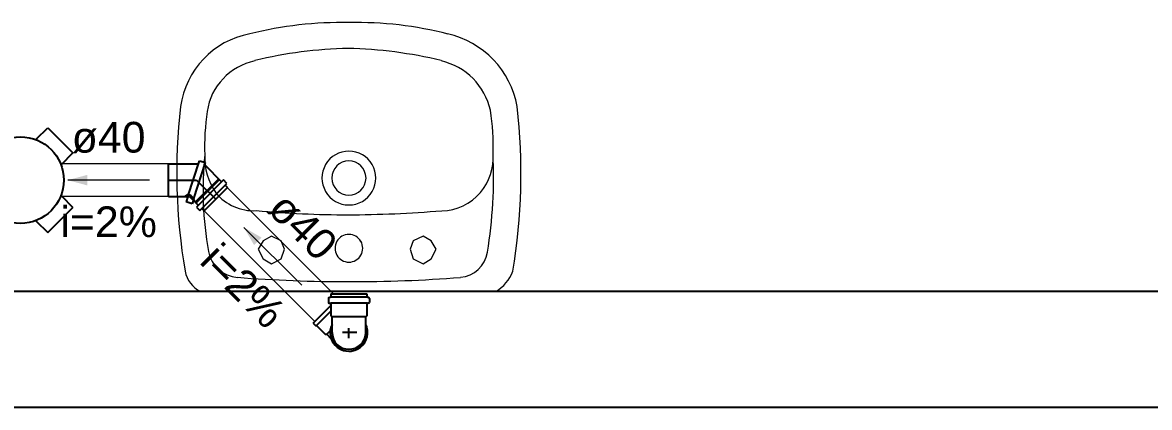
# Model space of a CAD drawing. Header units: millimetres. Extents: x 270 to 744, y -31 to 127.
# Drawn here: x 402.49 to 408, y 10.46 to 12.34 of the extents above; entities that cross this region are included whole.
import ezdxf

# ---------------------------------------------------------------- set-up
doc = ezdxf.new("R2010")
doc.units = ezdxf.units.MM
doc.header["$LTSCALE"] = 0.01
doc.header["$MEASUREMENT"] = 0
for name, color, linetype, lineweight in [('at_Entity', 7, 'Continuous', 9), ('TQ-Condutos', 3, 'Continuous', 5), ('TQ-Sentido conduto', 9, 'Continuous', 5), ('TQ-Textos conduto', 7, 'Continuous', 5)]:
    doc.layers.add(name, color=color, linetype=linetype, lineweight=lineweight)
for name, color, linetype in [('PAREDES', 8, 'Continuous'), ('Simbolos', 5, 'Continuous'), ('Simbolos_int', 2, 'Continuous')]:
    doc.layers.add(name, color=color, linetype=linetype)
doc.styles.add('Arial', font='arial.ttf')

msp = doc.modelspace()

# ---------------------------------------------------------------- hatches: boundary and pattern name
at = {"layer": 'TQ-Sentido conduto', "linetype": 'Continuous'}
for points in [[(402.7134, 11.5696), (402.81, 11.5437), (402.81, 11.5955)], [(403.5744, 11.339), (403.6244, 11.2524), (403.661, 11.289)]]:
    msp.add_hatch(color=256, dxfattribs=at).paths.add_polyline_path(points)

# ---------------------------------------------------------------- linework, layer by layer
at = {"layer": 'at_Entity'}
for p, q in [((403.709, 11.2967), (403.6692, 11.2728)), ((403.7569, 11.2728), (403.709, 11.2967)), ((404.4507, 11.2967), (404.4028, 11.2728)), ((404.4906, 11.2728), (404.4507, 11.2967)), ((403.6692, 11.2728), (403.6452, 11.2329)), ((403.7728, 11.2329), (403.7569, 11.2728)), ((404.4028, 11.2728), (404.3869, 11.2329)), ((404.5145, 11.2329), (404.4906, 11.2728)), ((403.6452, 11.2329), (403.6692, 11.185)), ((403.6692, 11.185), (403.709, 11.1611)), ((403.709, 11.1611), (403.7569, 11.185)), ((403.7569, 11.185), (403.7728, 11.2329)), ((404.3869, 11.2329), (404.4028, 11.185)), ((404.4028, 11.185), (404.4507, 11.1611)), ((404.4507, 11.1611), (404.4906, 11.185)), ((404.4906, 11.185), (404.5145, 11.2329)), ((404.0839, 11.0255), (403.3581, 11.0255)), ((404.3231, 11.0255), (403.6133, 11.0255)), ((404.8016, 11.0255), (404.0839, 11.0255)), ((406.6704, 10.4593), (407.8029, 10.4593))]:
    msp.add_line(p, q, dxfattribs=at)
for centre, radius, start, end in [((404.0465, 10.5527), 1.7867, 88.6585, 104.3632), ((404.1289, 10.5548), 1.7845, 75.5781, 91.302), ((403.6786, 11.8731), 0.4173, 100.4075, 172.2804), ((404.4745, 11.8516), 0.4427, 10.0557, 77.486), ((404.1339, 10.0562), 2.1575, 91.3034, 103.5421), ((404.0318, 10.0408), 2.173, 76.4962, 88.6476), ((403.6872, 11.8623), 0.2954, 101.6163, 171.5806), ((404.4685, 11.8407), 0.319, 12.7191, 77.0539), ((406.0846, 11.6041), 2.8381, 173.4235, 189.7209), ((404.5846, 11.7348), 1.2018, 171.8304, 182.0054), ((403.6212, 11.7341), 1.172, 358.1735, 8.6779), ((402.088, 11.603), 2.8411, 350.3071, 6.5866), ((405.0724, 11.5219), 1.6975, 174.2028, 190.218), ((403.6777, 11.6781), 0.2945, 177.1606, 215.3475), ((404.0879, 11.5798), 0.1316, 90.0007, 150.0032), ((404.0878, 11.5798), 0.1316, 30.0071, 90), ((404.5232, 11.6808), 0.2698, 320.4003, 3.3975), ((402.4824, 11.5888), 2.3126, 350.7585, 2.6769), ((404.0879, 11.5798), 0.1316, 150.0032, 209.9968), ((404.0878, 11.5798), 0.0837, 90, 180), ((404.0878, 11.5798), 0.0837, 0, 90), ((404.0878, 11.5798), 0.1316, 330.0032, 29.9968), ((404.0878, 11.5798), 0.0837, 180, 269.9903), ((404.0878, 11.5798), 0.0837, 270, 0), ((404.0878, 11.5798), 0.1316, 210.0071, 270), ((404.0878, 11.5798), 0.1316, 270.0007, 330.0032), ((403.6217, 11.6582), 0.2379, 219.2453, 273.2268), ((404.5395, 11.6715), 0.2513, 270.5513, 319.6562), ((404.0878, 16.4981), 5.0975, 264.9049, 269.9792), ((404.0759, 16.9586), 5.558, 270.0609, 274.8104), ((404.0878, 11.2369), 0.0678, 89.9633, 149.9809), ((404.0878, 11.2369), 0.0677, 29.9602, 90), ((404.0879, 11.2369), 0.0678, 150.0128, 209.9872), ((404.0878, 11.2369), 0.0678, 330.0128, 29.9872), ((403.551, 11.246), 0.1514, 189.6072, 266.886), ((404.0878, 11.2368), 0.0677, 209.9602, 270), ((404.0879, 11.2369), 0.0678, 269.9633, 329.9809), ((404.6218, 11.2394), 0.1449, 274.3873, 351.2442), ((403.4298, 11.1538), 0.1454, 191.4307, 242.1327), ((404.0878, 18.1552), 7.0813, 265.58562, 270), ((404.1116, 17.5395), 6.4657, 269.78974, 274.6247), ((404.7044, 11.1936), 0.1966, 301.07, 339.4583)]:
    msp.add_arc(centre, radius, start, end, dxfattribs=at)
at = {"layer": 'PAREDES'}
for p, q in [((412.2847, 11.0255), (401.734, 11.0255)), ((412.843, 10.4593), (373.471, 10.4593))]:
    msp.add_line(p, q, dxfattribs=at)
at = {"layer": 'Simbolos'}
for p, q in [((402.5601, 11.77), (402.6159, 11.8258)), ((402.6159, 11.8258), (402.7392, 11.7025)), ((402.6834, 11.6467), (402.7392, 11.7025)), ((403.2062, 11.4896), (403.2062, 11.6496)), ((403.2062, 11.6496), (403.3534, 11.6496)), ((403.3008, 11.4896), (403.3582, 11.6647)), ((403.3297, 11.4801), (403.3871, 11.6552)), ((403.3582, 11.6647), (403.3871, 11.6552)), ((403.3835, 11.6442), (403.466, 11.5617)), ((403.3373, 11.4618), (403.4516, 11.5761)), ((403.3407, 11.4584), (403.455, 11.5727)), ((403.475, 11.5707), (403.3427, 11.4384)), ((403.492, 11.5538), (403.475, 11.5707)), ((403.3596, 11.4214), (403.492, 11.5538)), ((403.4943, 11.5333), (403.3801, 11.419)), ((403.4829, 11.5447), (403.4943, 11.5333)), ((402.6834, 11.4925), (402.7392, 11.4366)), ((403.2062, 11.4896), (403.3008, 11.4896)), ((403.3008, 11.4896), (403.2922, 11.4634)), ((403.3211, 11.4539), (403.2922, 11.4634)), ((403.3297, 11.4801), (403.3211, 11.4539)), ((403.3373, 11.4618), (403.3517, 11.4474)), ((402.6159, 11.3133), (402.7392, 11.4366)), ((403.3427, 11.4384), (403.3596, 11.4214)), ((403.3687, 11.4304), (403.3801, 11.419)), ((402.5601, 11.3692), (402.6159, 11.3133)), ((403.9876, 10.9918), (403.9876, 10.9726)), ((403.9906, 10.9956), (403.9967, 10.9973)), ((403.9913, 10.9687), (403.996, 10.9682)), ((403.9996, 11.0135), (404.1761, 11.0135)), ((403.9996, 11.0135), (403.9996, 11.0011)), ((403.9996, 10.9643), (403.9996, 10.9076)), ((404.1761, 11.0135), (404.176, 11.0011)), ((404.176, 10.9643), (404.176, 10.9076)), ((404.1851, 10.9956), (404.179, 10.9973)), ((404.1844, 10.9687), (404.1797, 10.9682)), ((404.188, 10.9918), (404.188, 10.9726)), ((403.913, 10.8714), (403.9996, 10.958)), ((403.9996, 10.9076), (404.0054, 10.9018)), ((404.176, 10.9076), (404.1702, 10.9018)), ((403.913, 10.8714), (403.9244, 10.86)), ((403.9244, 10.86), (403.93, 10.86)), ((403.93, 10.86), (403.9724, 10.8176)), ((404.0054, 10.8646), (404.0054, 10.9018)), ((404.0054, 10.8255), (404.0054, 10.8646)), ((404.1702, 10.8646), (404.1702, 10.9018)), ((404.1703, 10.8255), (404.1702, 10.8646)), ((403.9724, 10.8176), (403.9793, 10.8176)), ((404.0019, 10.7949), (403.9793, 10.8176))]:
    msp.add_line(p, q, dxfattribs=at)
msp.add_circle((402.483, 11.5696), 0.2112, dxfattribs=at)
for centre, radius, start, end in [((402.5558, 11.7742), 0.006, 250.4103, 315), ((402.6876, 11.6424), 0.006, 135, 199.59), ((402.6876, 11.4967), 0.006, 160.41, 225), ((402.5558, 11.3649), 0.006, 45, 109.59), ((403.9916, 10.9918), 0.004, 105, 180), ((403.9916, 10.9726), 0.004, 180, 265), ((403.9956, 10.9643), 0.004, 0, 85), ((403.9956, 11.0011), 0.004, 285, 0), ((404.18, 11.0011), 0.004, 180, 255), ((404.18, 10.9643), 0.004, 95, 180), ((404.184, 10.9726), 0.004, 275, 0), ((404.184, 10.9918), 0.004, 0, 75), ((404.0878, 10.8255), 0.0823, 180, 0)]:
    msp.add_arc(centre, radius, start, end, dxfattribs=at)
at = {"layer": 'Simbolos_int'}
for p, q in [((403.2062, 11.5696), (403.3438, 11.5696)), ((403.3438, 11.5696), (403.4372, 11.4762)), ((403.3008, 11.4896), (403.3095, 11.4896)), ((403.3095, 11.4896), (403.327, 11.4721)), ((404.176, 10.9981), (403.9996, 10.9981)), ((404.176, 10.9679), (403.9996, 10.9679)), ((403.93, 10.86), (403.9996, 10.9297)), ((404.1702, 10.9018), (404.0054, 10.9018)), ((403.9793, 10.8176), (403.9972, 10.8355)), ((404.1265, 10.8255), (404.0558, 10.8255)), ((404.0878, 10.7977), (404.0878, 10.847))]:
    msp.add_line(p, q, dxfattribs=at)
msp.add_lwpolyline([(403.3373, 11.4618), (403.3313, 11.4724), (403.3253, 11.4854), (403.3156, 11.494), (403.2993, 11.4987), (403.2894, 11.4934), (403.2855, 11.4896)], dxfattribs=at)
for start in [154.623, 199.6232]:
    msp.add_arc((404.0878, 10.8255), 0.0912, start, 25.377, dxfattribs=at)
at = {"layer": 'TQ-Condutos'}
for p, q in [((403.2062, 11.6496), (402.6863, 11.6496)), ((404.013, 11.0135), (403.4938, 11.5327)), ((403.2062, 11.4896), (402.6863, 11.4896)), ((403.921, 10.8793), (403.3806, 11.4196))]:
    msp.add_line(p, q, dxfattribs=at)
at = {"layer": 'TQ-Sentido conduto'}
for points in [[(403.1134, 11.5696), (402.7134, 11.5696)], [(403.8572, 11.0561), (403.5744, 11.339)]]:
    msp.add_lwpolyline(points, dxfattribs=at)

# ---------------------------------------------------------------- texts
at = {"layer": 'TQ-Textos conduto', "char_height": 0.15, "attachment_point": 8, "line_spacing_factor": 0.6, "style": 'Arial'}
for s, insert, width in [('ø40', (402.9134, 11.7001), 0.54), ('i=2%', (402.9134, 11.2901), 0.72)]:
    msp.add_mtext(s, dxfattribs=dict(at, insert=insert, width=width))
at = {"layer": 'TQ-Textos conduto', "char_height": 0.15, "attachment_point": 8, "rotation": 314.9999, "line_spacing_factor": 0.6, "style": 'Arial'}
for s, insert, width in [('ø40', (403.8081, 11.2898), 0.54), ('i=2%', (403.5182, 10.9999), 0.72)]:
    msp.add_mtext(s, dxfattribs=dict(at, insert=insert, width=width))

doc.saveas('drawing.dxf')
